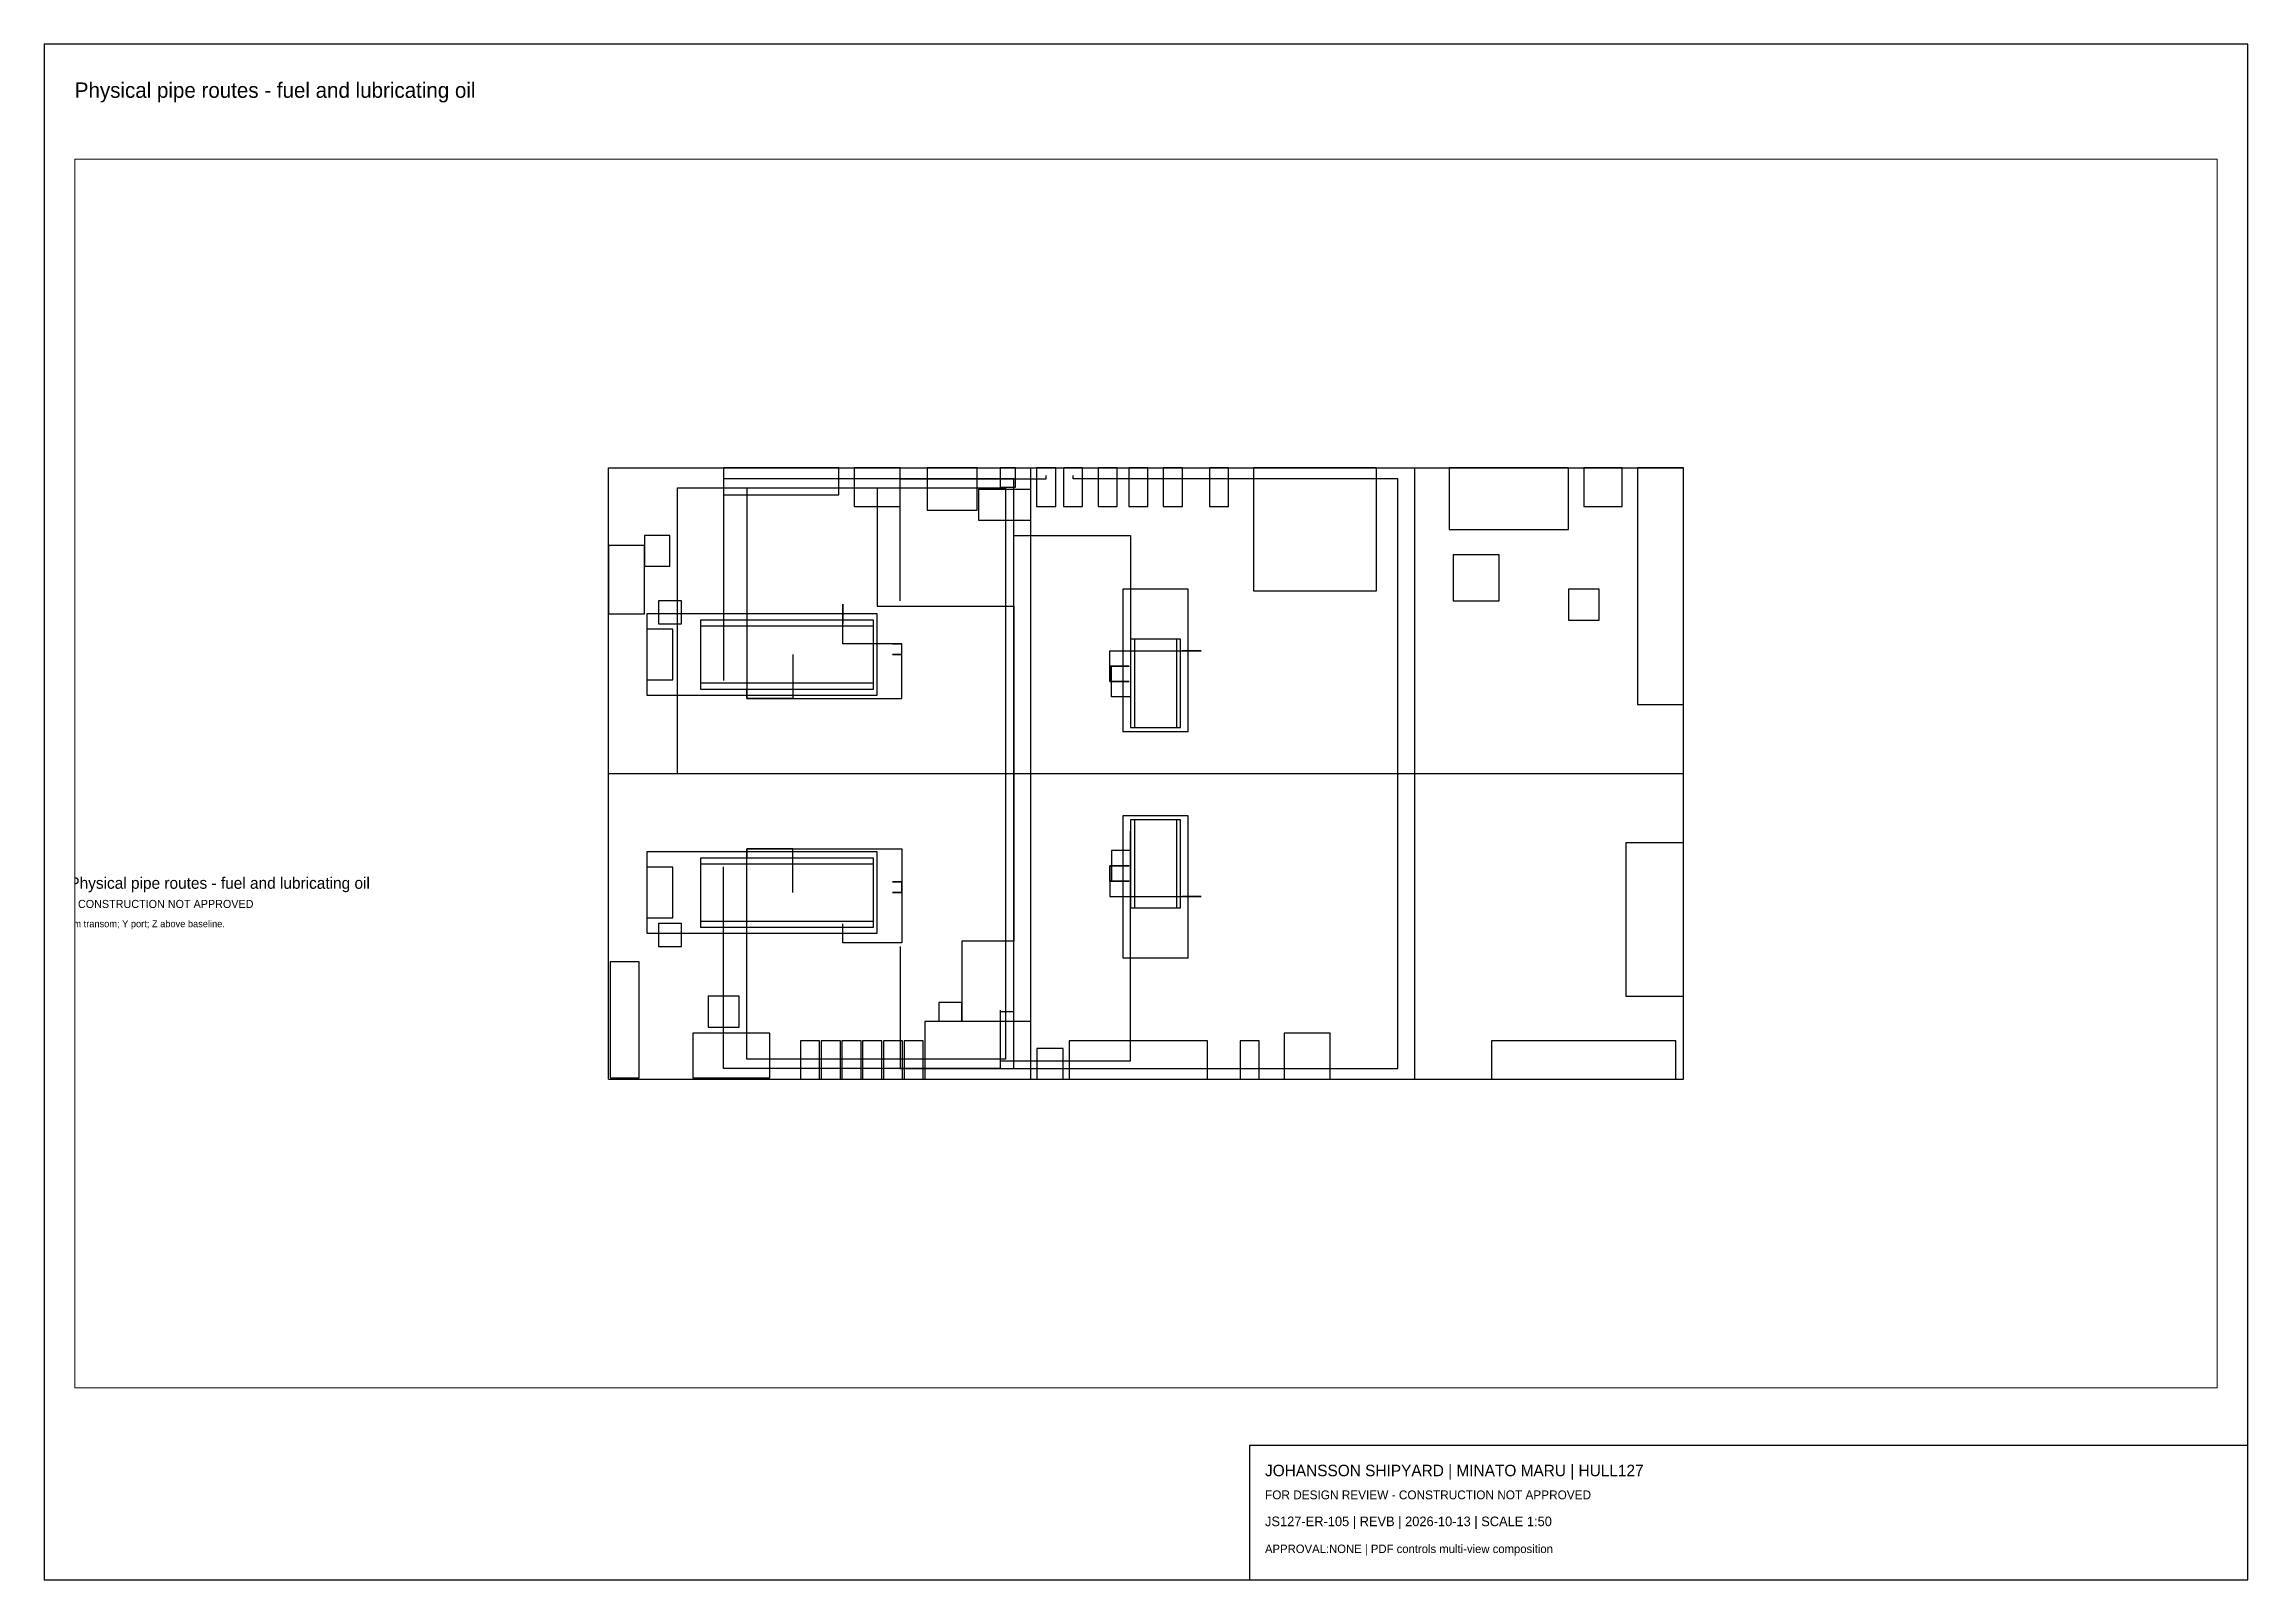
# Paper-space layout 'Layout1' of a CAD drawing. Header units: millimetres. Extents: x 10 to 584, y 10 to 410.
# The model-space entities are those that its viewports show. They can reach past a viewport. Long polylines and large blocks are cut down to what shows.
import ezdxf

# ---------------------------------------------------------------- set-up
doc = ezdxf.new("R2010")
doc.units = ezdxf.units.MM
for name, color, linetype in [('ANNOTATION', 7, 'Continuous'), ('CENTERLINE', 8, 'Continuous'), ('EQUIPMENT', 3, 'Continuous'), ('GEOMETRY', 7, 'Continuous'), ('PIPING', 4, 'Continuous')]:
    doc.layers.add(name, color=color, linetype=linetype)

msp = doc.modelspace()

# ---------------------------------------------------------------- linework, layer by layer
at = {"layer": 'CENTERLINE'}
msp.add_line((8500, 0), (22500, 0), dxfattribs=at)
at = {"layer": 'EQUIPMENT'}
for points in [[(10000, 3630), (11500, 3630), (11500, 3980), (10000, 3980)], [(11700, 3480), (12300, 3480), (12300, 3980), (11700, 3980)], [(12650, 3430), (13300, 3430), (13300, 3980), (12650, 3980)], [(13600, 3730), (13800, 3730), (13800, 3980), (13600, 3980)], [(14075, 3480), (14325, 3480), (14325, 3980), (14075, 3980)], [(14425, 3480), (14675, 3480), (14675, 3980), (14425, 3980)], [(14875, 3480), (15125, 3480), (15125, 3980), (14875, 3980)], [(15275, 3480), (15525, 3480), (15525, 3980), (15275, 3980)], [(15725, 3480), (15975, 3480), (15975, 3980), (15725, 3980)], [(16325, 3480), (16575, 3480), (16575, 3980), (16325, 3980)], [(16900, 2380), (18500, 2380), (18500, 3980), (16900, 3980)], [(19450, 3180), (21000, 3180), (21000, 3980), (19450, 3980)], [(21200, 3480), (21700, 3480), (21700, 3980), (21200, 3980)], [(21900, 900), (22500, 900), (22500, 3980), (21900, 3980)], [(13320, 3300), (14000, 3300), (14000, 3700), (13320, 3700)], [(8500, 2080), (8970, 2080), (8970, 2970), (8500, 2970)], [(8970, 2700), (9300, 2700), (9300, 3100), (8970, 3100)], [(19500, 2250), (20100, 2250), (20100, 2850), (19500, 2850)], [(15200, 550), (16050, 550), (16050, 2400), (15200, 2400)], [(21000, 2000), (21400, 2000), (21400, 2400), (21000, 2400)], [(9000, 1020), (12000, 1020), (12000, 2080), (9000, 2080)], [(9150, 1950), (9450, 1950), (9450, 2250), (9150, 2250)], [(9000, 1220), (9340, 1220), (9340, 1880), (9000, 1880)], [(9700, 1100), (11950, 1100), (11950, 2000), (9700, 2000)], [(9700, 1180), (11950, 1180), (11950, 1920), (9700, 1920)], [(15300, 600), (15950, 600), (15950, 1750), (15300, 1750)], [(15350, 600), (15900, 600), (15900, 1750), (15350, 1750)], [(15200, -2400), (16050, -2400), (16050, -550), (15200, -550)], [(15300, -1750), (15950, -1750), (15950, -600), (15300, -600)], [(15350, -1750), (15900, -1750), (15900, -600), (15350, -600)], [(9000, -2080), (12000, -2080), (12000, -1020), (9000, -1020)], [(9700, -2000), (11950, -2000), (11950, -1100), (9700, -1100)], [(21750, -2900), (22500, -2900), (22500, -900), (21750, -900)], [(9000, -1880), (9340, -1880), (9340, -1220), (9000, -1220)], [(9700, -1920), (11950, -1920), (11950, -1180), (9700, -1180)], [(9150, -2250), (9450, -2250), (9450, -1950), (9150, -1950)], [(8520, -3960), (8900, -3960), (8900, -2450), (8520, -2450)], [(9800, -3300), (10200, -3300), (10200, -2900), (9800, -2900)], [(9600, -3960), (10600, -3960), (10600, -3380), (9600, -3380)], [(12620, -3980), (14000, -3980), (14000, -3230), (12620, -3230)], [(17300, -3980), (17900, -3980), (17900, -3380), (17300, -3380)], [(11000, -3980), (11250, -3980), (11250, -3480), (11000, -3480)], [(11270, -3980), (11520, -3980), (11520, -3480), (11270, -3480)], [(11540, -3980), (11790, -3980), (11790, -3480), (11540, -3480)], [(11810, -3980), (12060, -3980), (12060, -3480), (11810, -3480)], [(12080, -3980), (12330, -3980), (12330, -3480), (12080, -3480)], [(12350, -3980), (12600, -3980), (12600, -3480), (12350, -3480)], [(14080, -3980), (14420, -3980), (14420, -3580), (14080, -3580)], [(14500, -3980), (16300, -3980), (16300, -3480), (14500, -3480)], [(16725, -3980), (16975, -3980), (16975, -3480), (16725, -3480)], [(20000, -3980), (22400, -3980), (22400, -3480), (20000, -3480)]]:
    msp.add_lwpolyline(points, close=True, dxfattribs=at)
at = {"layer": 'GEOMETRY'}
for p, q in [((8500, 3980), (14000, 3980)), ((8500, -3980), (8500, 3980)), ((14000, 3980), (19000, 3980)), ((14000, -3980), (14000, 3980)), ((19000, 3980), (22500, 3980)), ((19000, -3980), (19000, 3980)), ((22500, -3980), (22500, 3980)), ((8500, -3980), (14000, -3980)), ((14000, -3980), (19000, -3980)), ((19000, -3980), (22500, -3980))]:
    msp.add_line(p, q, dxfattribs=at)
at = {"layer": 'PIPING'}
for p, q in [((13780, 3840), (10000, 3840)), ((10000, 3840), (10000, 1212)), ((12300, 2250), (12300, 3840)), ((12300, 3840), (14200, 3840)), ((13780, -3840), (13780, 3840)), ((14200, 3840), (14200, 3880)), ((14200, 3880), (14200, 3880)), ((14200, 3880), (14200, 3880)), ((14550, 3840), (14550, 3880)), ((14550, 3880), (14550, 3880)), ((14550, 3880), (14550, 3880)), ((18780, 3840), (14550, 3840)), ((18780, -3840), (18780, 3840)), ((9400, 0), (9400, 3720)), ((9400, 3720), (10300, 3720)), ((9400, 0), (9400, 3720)), ((9400, 3720), (13670, 3720)), ((10300, 3720), (10300, 980)), ((12000, 3710), (12000, 3710)), ((12000, 3710), (12000, 3710)), ((12000, 3710), (12000, 2180)), ((13670, 3720), (13670, -3720)), ((13780, -3100), (13780, 3100)), ((13780, 3100), (15300, 3100)), ((15300, 3100), (15300, 750)), ((11550, 1690), (11550, 2205)), ((11550, 2205), (11550, 2205)), ((11550, 2205), (11550, 1955)), ((12000, 2180), (13780, 2180)), ((12300, 2250), (12300, 2250)), ((12300, 2250), (12300, 2250)), ((12300, 2250), (12300, 2250)), ((12300, 2250), (12300, 2250)), ((12300, 2250), (12300, 2250)), ((13780, 2180), (13780, -2180)), ((10900, 1550), (10900, 1550)), ((10900, 1550), (10900, 1550)), ((10900, 1550), (10900, 980)), ((12320, 1690), (11550, 1690)), ((12320, 1690), (12200, 1690)), ((12200, 1690), (12320, 1690)), ((12320, 1550), (12200, 1550)), ((12200, 1550), (12320, 1550)), ((12320, 1550), (12320, 1690)), ((12320, 1690), (12320, 1690)), ((12320, 980), (12320, 1550)), ((12320, 1550), (12320, 1550)), ((12320, 1550), (12320, 1550)), ((15030, 1200), (15030, 1600)), ((15030, 1600), (16220, 1600)), ((16220, 1600), (15970, 1600)), ((16220, 1600), (16220, 1600)), ((10000, 1212), (10000, 1212)), ((10000, 1212), (10000, 1212)), ((15050, 1400), (15030, 1400)), ((15030, 1400), (15030, 1400)), ((15030, 1400), (15280, 1400)), ((15280, 1400), (15030, 1400)), ((15030, 1400), (15030, 1400)), ((15030, 1400), (15030, 1200)), ((15030, 1200), (15280, 1200)), ((15280, 1200), (15030, 1200)), ((15030, 1200), (15030, 1200)), ((15050, 1000), (15050, 1400)), ((10300, 980), (10300, 1100)), ((10300, 1100), (10300, 980)), ((10300, 980), (10300, 1100)), ((10300, 980), (10300, 980)), ((10300, 980), (10300, 980)), ((10300, 980), (12320, 980)), ((10900, 980), (10300, 980)), ((10300, 980), (10300, 980)), ((15300, 1000), (15050, 1000)), ((15050, 1000), (15050, 1000)), ((15300, 750), (15300, 750)), ((15300, 750), (15300, 750)), ((9400, 0), (9400, 0)), ((9400, 0), (9400, 0)), ((9400, 0), (9400, 0)), ((15300, -3740), (15300, -750)), ((15300, -750), (15300, -750)), ((15300, -750), (15300, -750)), ((10300, -3720), (10300, -980)), ((10300, -980), (10300, -980)), ((10300, -980), (10300, -1100)), ((10300, -1100), (10300, -980)), ((10300, -980), (10300, -980)), ((10300, -980), (12320, -980)), ((10900, -980), (10300, -980)), ((10300, -980), (10300, -980)), ((10300, -980), (10300, -1100)), ((10900, -1550), (10900, -980)), ((12320, -980), (12320, -1550)), ((15300, -1000), (15050, -1000)), ((15050, -1000), (15050, -1000)), ((15050, -1000), (15050, -1400)), ((10000, -3840), (10000, -1212)), ((10000, -1212), (10000, -1212)), ((10000, -1212), (10000, -1212)), ((12320, -1410), (12200, -1410)), ((12200, -1410), (12320, -1410)), ((12320, -1550), (12320, -1410)), ((12320, -1410), (12320, -1410)), ((12320, -1410), (12320, -2205)), ((15030, -1400), (15030, -1200)), ((15030, -1200), (15280, -1200)), ((15280, -1200), (15030, -1200)), ((15030, -1200), (15030, -1200)), ((15030, -1200), (15030, -1600)), ((15050, -1400), (15030, -1400)), ((15030, -1400), (15030, -1400)), ((15030, -1400), (15280, -1400)), ((15280, -1400), (15030, -1400)), ((15030, -1400), (15030, -1400)), ((10900, -1550), (10900, -1550)), ((10900, -1550), (10900, -1550)), ((12320, -1550), (12200, -1550)), ((12200, -1550), (12320, -1550)), ((12320, -1550), (12320, -1550)), ((12320, -1550), (12320, -1550)), ((15030, -1600), (16220, -1600)), ((16220, -1600), (15970, -1600)), ((16220, -1600), (16220, -1600)), ((11550, -2205), (11550, -1955)), ((12320, -2205), (11550, -2205)), ((11550, -2205), (11550, -2205)), ((12300, -2250), (12300, -2250)), ((12300, -2250), (12300, -2250)), ((12300, -2250), (12300, -2250)), ((12300, -2250), (12300, -2250)), ((12300, -2250), (12300, -2250)), ((12300, -2250), (12300, -3840)), ((13780, -2180), (13100, -2180)), ((13100, -2180), (13100, -2980)), ((13100, -2980), (12800, -2980)), ((12800, -2980), (12800, -2980)), ((12800, -2980), (12800, -3230)), ((13100, -2980), (13100, -2980)), ((13100, -2980), (13100, -3230)), ((13100, -3230), (13100, -2980)), ((13100, -2980), (13100, -2980)), ((13600, -3080), (13600, -3080)), ((13600, -3080), (13600, -3080)), ((13600, -3080), (13600, -3840)), ((13600, -3080), (13600, -3080)), ((13600, -3080), (13600, -3080)), ((13600, -3080), (13600, -3840)), ((13600, -3080), (13600, -3080)), ((13600, -3080), (13600, -3080)), ((13600, -3080), (13600, -3100)), ((13600, -3080), (13600, -3080)), ((13600, -3080), (13600, -3080)), ((13600, -3080), (13600, -3740)), ((13600, -3100), (13780, -3100)), ((13670, -3720), (10300, -3720)), ((13600, -3840), (10000, -3840)), ((12300, -3840), (18780, -3840)), ((13600, -3740), (15300, -3740)), ((13600, -3840), (13780, -3840))]:
    msp.add_line(p, q, dxfattribs=at)

# ---------------------------------------------------------------- texts
at = {"layer": 'ANNOTATION'}
for s, height, p in [('JS127-ER-105 | Physical pipe routes - fuel and lubricating oil', 150, (0, -1500)), ('FOR DESIGN REVIEW - CONSTRUCTION NOT APPROVED', 105, (0, -1750)), ('CAD units mm. X forward from transom; Y port; Z above baseline.', 90, (0, -2000))]:
    msp.add_text(s, height=height, dxfattribs=at).set_placement(p)

psp = doc.layouts.get("Layout1")

# ---------------------------------------------------------------- linework, layer by layer
for points in [[(10, 10), (584, 10), (584, 410), (10, 410)], [(324, 10), (584, 10), (584, 45), (324, 45)]]:
    psp.add_lwpolyline(points, close=True)

# ---------------------------------------------------------------- texts
for s, height, p in [('Physical pipe routes - fuel and lubricating oil', 4, (18, 396)), ('JOHANSSON SHIPYARD | MINATO MARU | HULL127', 3, (328, 37)), ('FOR DESIGN REVIEW - CONSTRUCTION NOT APPROVED', 2.3, (328, 31)), ('JS127-ER-105 | REVB | 2026-10-13 | SCALE 1:50', 2.5, (328, 24)), ('APPROVAL:NONE | PDF controls multi-view composition', 2.2, (328, 17))]:
    psp.add_text(s, height=height).set_placement(p)

# ---------------------------------------------------------------- viewports
at = {"layer": 'VIEWPORTS'}
psp.add_viewport(center=(297, 220), size=(558, 320), view_center_point=(15500, 0), view_height=16000, dxfattribs=at)

doc.saveas('drawing.dxf')
